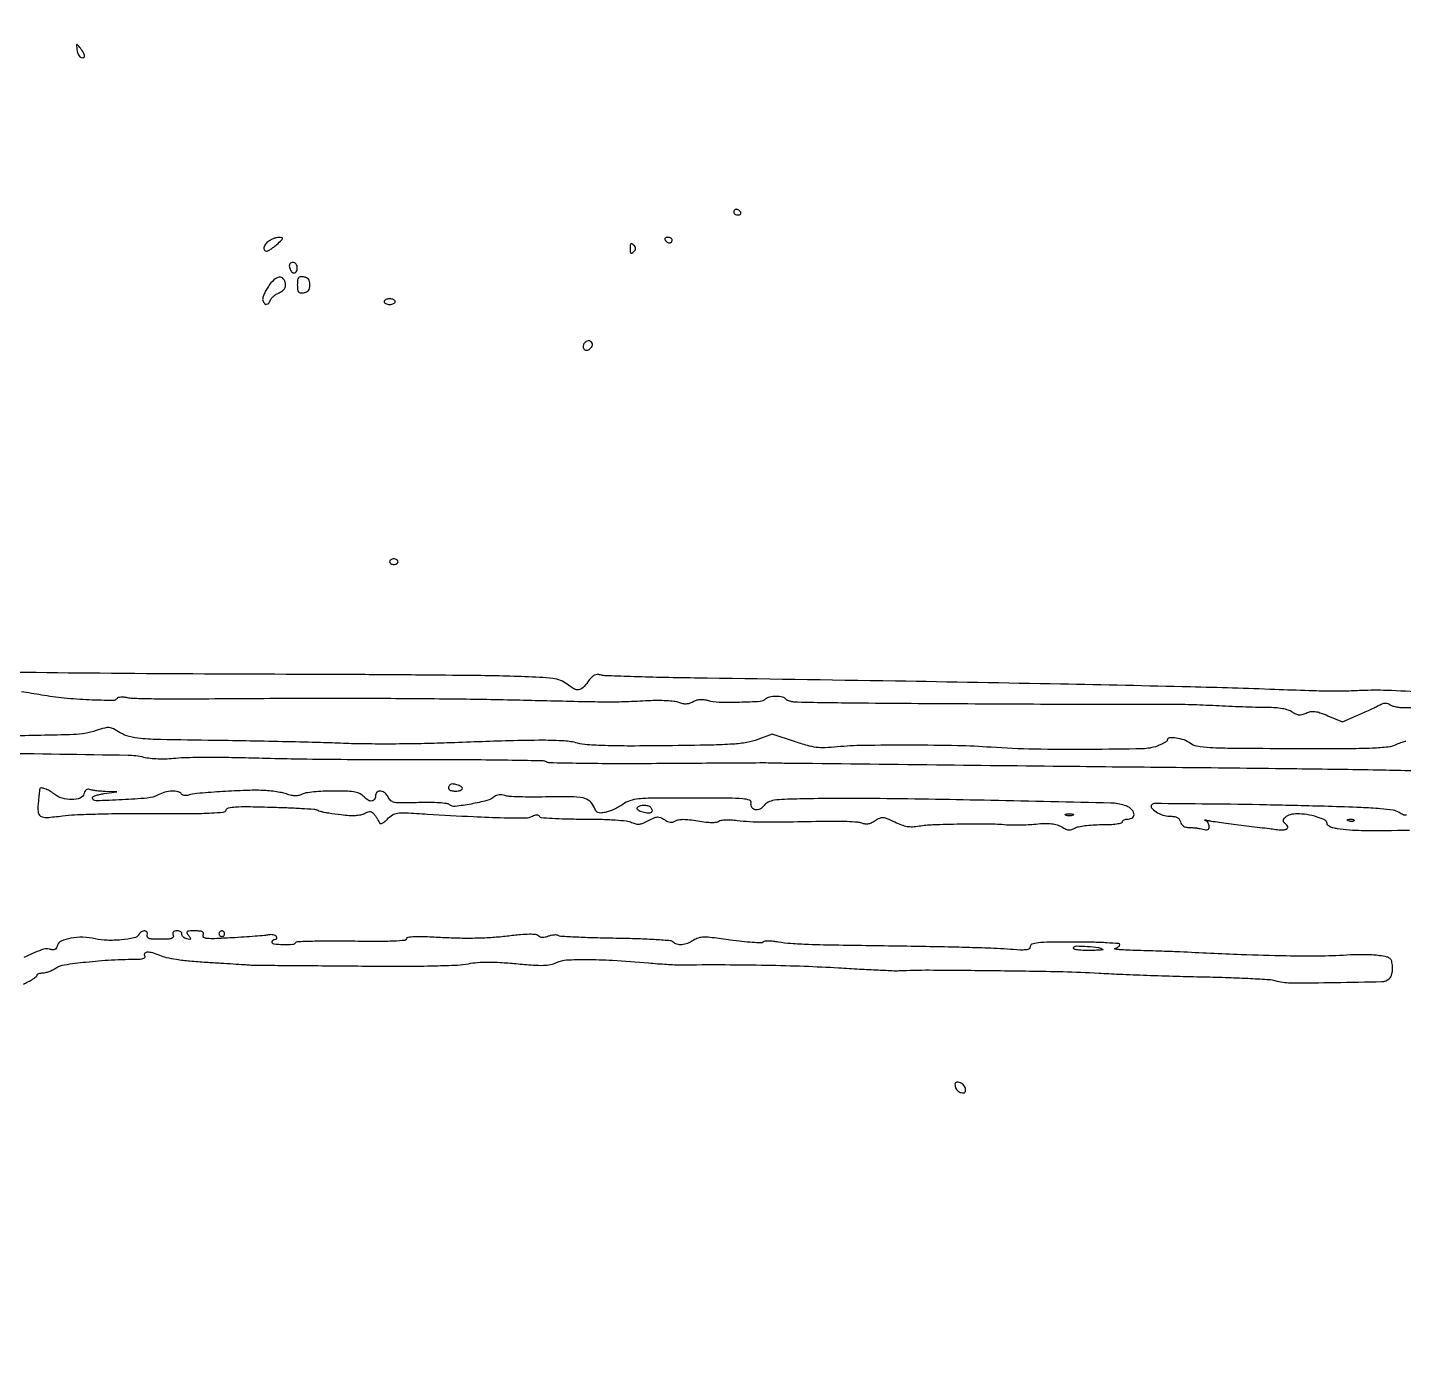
# Model space of a CAD drawing. Extents: x 0 to 5034, y 0 to 2560.
# Drawn here: x 552.5 to 1044.4, y 2088.8 to 2560 of the extents above; entities that cross this region are included whole.
import ezdxf

# ---------------------------------------------------------------- set-up
doc = ezdxf.new("R2010")
doc.units = 0

msp = doc.modelspace()

# ---------------------------------------------------------------- linework, layer by layer
for points in [[(1302.591156, 2312.41867, -0.000002), (1321.157236, 2312.214958, -0.000002), (1342.798547, 2311.977339, -0.000002), (1365, 2311.733402, -0.001584)], [(539.737047, 2300.612949, -0.000366), (588.473892, 2299.8587, -0.054239), (594.053137, 2299.16003, 0.032733), (596.373923, 2298.767602, 0.017736), (599.263786, 2298.57486, 0.016789), (602.415532, 2298.582568, 0.016893), (605.553137, 2298.801936, -0.022185), (609.618997, 2299.043004, -0.003628), (617.509359, 2299.103004, -0.003988), (626.802072, 2299.032122, -0.003507), (636.5, 2298.812737, 0.003688), (648.337319, 2298.54925, 0.001458), (664.61848, 2298.354471, 0.001443), (682.20585, 2298.246109, 0.001807), (698.520359, 2298.251627, -0.00214), (713.195366, 2298.246809, -0.003379), (725.783246, 2298.10373, -0.000862), (736.761029, 2297.885822, -0.133791), (737.939895, 2297.537147, 0.134474), (739.118911, 2297.190149, 0.000864), (750.1142, 2297.001473, 0.003389), (762.721476, 2296.892372, 0.002146), (777.419536, 2296.927888, -0.000081), (792.09006, 2297.023929, -0.00013), (804.607614, 2297.100579, -0.000021), (815.705392, 2297.165185, -0.008033), (816.5, 2297.157012, 0.003731), (822.962815, 2297.034932, 0.000026), (877.494962, 2296.414768, 0.000117), (928.775269, 2295.846291, 0.000308), (965.5, 2295.470412, -0.000573), (1006.335642, 2295.030813, -0.001537), (1035.41152, 2294.595075, -0.002115), (1057.08333, 2294.111972, -0.004768)], [(1051.922286, 2322.314574, 0.006279), (1038.411318, 2322.979444, 0.020742), (1029.5, 2322.936082, -0.006641), (1023.537528, 2322.738876, -0.007866), (1017.899512, 2322.716052, -0.005167), (1010.640734, 2322.875893, -0.001214), (998.5, 2323.298292, 0.00336), (968.242963, 2324.220987, 0.000986), (921.77305, 2325.233908, 0.000854), (862.803717, 2326.302184, 0.000476), (791, 2327.411846, -0.001852), (778.772516, 2327.634463, -0.002793), (768.120783, 2327.9274, -0.001099), (758.984246, 2328.249856, -0.064763), (757.347346, 2328.525487, 0.084449), (756.181888, 2328.675092, 0.115729), (755.166725, 2328.392756, 0.082096), (754.143591, 2327.589605, 0.026209), (752.909287, 2326.091175, -0.036222), (751.021949, 2323.891173, -0.171047), (749.547915, 2323.178191, -0.163598), (747.912914, 2323.53116, -0.032443), (745.4102, 2325.25, 0.077538), (743.139751, 2326.525672, 0.055271), (740.306616, 2327.239157, 0.023586), (735.615466, 2327.658304, 0.002711), (725.025342, 2328.045291, 0.00486), (714.702453, 2328.266066, 0.000756), (694.288694, 2328.47328, 0.000842), (670.213705, 2328.640682, 0.000733), (645, 2328.736547, -0.001586), (578.384239, 2329.103371, -0.002115), (517.891836, 2329.884241, -0.000946)], [(550.36463, 2322.616883, -0.003778), (557.5, 2321.447478, 0.018154), (565.607182, 2320.357071, 0.013499), (574.617676, 2319.721707, 0.005879), (583.165927, 2319.451118, 0.265248), (584.665464, 2320.267726, -0.19851), (585.061057, 2320.553319, -0.044027), (585.904704, 2320.676835, -0.03929), (586.976497, 2320.654151, -0.029134), (588.147008, 2320.467712, 0.045808), (590.14184, 2320.217756, 0.002931), (596.021456, 2320.05757, 0.004273), (603.041249, 2319.967497, 0.003166), (610.801808, 2319.983379, -0.001261), (645.751487, 2320.188035, -0.001722), (677.243466, 2320.184501, -0.001931), (704.994536, 2319.978607, -0.003163), (728.5, 2319.564711, 0.000433), (750.779953, 2319.050709, 0.004552), (759.898653, 2318.931277, 0.00937), (766.492322, 2319.02851, 0.005255), (774.5, 2319.381017, -0.013507), (777.768124, 2319.470879, -0.014327), (780.972559, 2319.380571, -0.014047), (783.719624, 2319.146734, -0.061578), (785.3002, 2318.766618, 0.036704), (786.754762, 2318.33946, 0.063847), (788.006304, 2318.233147, 0.06711), (789.200749, 2318.446551, 0.045176), (790.478054, 2318.988255, -0.051119), (791.680567, 2319.481497, -0.04969), (792.969683, 2319.726483, -0.048395), (794.313459, 2319.715448, -0.04376), (795.677855, 2319.449665, 0.063634), (799.723667, 2318.826791, 0.012819), (807.019497, 2318.826628, 0.007762), (814.491093, 2319.134158, 0.184227), (816.380043, 2319.980043, -0.147666), (817.795254, 2320.738878, -0.050338), (820.140254, 2320.970333, -0.049942), (822.41459, 2320.737522, -0.206725), (823.522079, 2319.964275, 0.15871), (824.001301, 2319.55864, 0.033778), (825.051899, 2319.210365, 0.032169), (826.379542, 2318.957433, 0.025789), (827.831096, 2318.852194, 0.003159), (850.665574, 2318.521268, 0.000636), (891.280167, 2318.240982, 0.000707), (932.956996, 2318.065375, 0.001833), (963, 2318.09143, -0.007979), (965.432849, 2318.063634, -0.001988), (969.409375, 2317.938895, -0.002031), (973.958594, 2317.759575, -0.00204), (978.5, 2317.543515, 0.002565), (983.173295, 2317.326101, 0.002166), (988.11946, 2317.142878, 0.002184), (992.631919, 2317.015027, 0.006089), (995.80029, 2316.977702, -0.017564), (998.692709, 2316.877214, -0.028363), (1001.135918, 2316.566331, -0.033822), (1003.119173, 2316.058034, -0.065475), (1004.591254, 2315.348251, 0.034083), (1005.991986, 2314.56124, 0.089093), (1007.101766, 2314.258821, 0.09169), (1008.228133, 2314.365627, 0.037547), (1009.675485, 2314.898003, -0.058601), (1011.256445, 2315.405227, -0.079425), (1012.752897, 2315.457436, -0.053603), (1014.59375, 2315.024964, -0.01377), (1017.451745, 2313.931596), (1022.634448, 2311.783485), (1027.567224, 2313.905119, 0.004027), (1029.666136, 2314.827984, 0.003302), (1031.894163, 2315.846846, 0.003335), (1033.929906, 2316.810655, 0.008804), (1035.370351, 2317.535939, -0.02568), (1036.823254, 2318.207046, -0.072521), (1037.907379, 2318.468419, -0.102878), (1038.789451, 2318.368098, -0.093885), (1039.591043, 2317.924441, 0.093807), (1040.363571, 2317.496715, 0.028933), (1041.654893, 2317.152171, 0.02781), (1043.174799, 2316.926677, 0.027253), (1044.720692, 2316.869161, -0.000161), (1046.522672, 2316.899766, -0.000075), (1048.858578, 2316.938337, -0.000074)], [(1045.314592, 2304.725051, 0.067335), (1043.81054, 2304.41408, 0.031108), (1041.967483, 2303.633665, -0.088164), (1038.948098, 2302.742937, -0.017642), (1033.327569, 2302.31658, -0.009526), (1023.886596, 2302.114704, -0.001376), (1004.621751, 2302.122879, -0.001099), (983.759736, 2302.235006, -0.011744), (975.288262, 2302.498215, -0.027834), (970.615303, 2303.015272, -0.125823), (968.125921, 2304.115591, 0.084372), (966.00227, 2305.270708, 0.049303), (963.17501, 2305.936569, 0.054279), (960.730906, 2305.996026, 0.389782), (960, 2305.200888, -0.240615), (959.804345, 2304.817856, -0.025001), (958.929901, 2304.249563, -0.026687), (957.752764, 2303.647248, -0.018154), (956.357111, 2303.084491, -0.081825), (951.176237, 2302.121968, -0.003272), (931.939652, 2301.855345, -0.006457), (912.40047, 2301.964744, -0.012987), (897, 2302.650292, 0.012506), (885.008763, 2303.195635, 0.004539), (867.980011, 2303.389063, 0.00409), (851.322418, 2303.290788, 0.0207), (842.045524, 2302.775631, -0.015183), (837.649747, 2302.482856, -0.040634), (834.516671, 2302.624197, -0.038063), (831.333883, 2303.277319, -0.012003), (826.695465, 2304.724812), (818.799882, 2307.398363), (813.649941, 2305.449181, -0.047453), (809.733185, 2304.377875, -0.025698), (804.769712, 2303.775512, -0.012623), (796.91898, 2303.428761, -0.001895), (781.149065, 2303.190543, -0.002622), (768.067977, 2303.111153, -0.007604), (759.019726, 2303.241317, -0.009589), (752.642534, 2303.552583, -0.049054), (749.149065, 2304.137803, 0.051201), (744.352423, 2304.920217, 0.014563), (736.794163, 2305.148963, 0.008223), (724.775352, 2304.964888, 0.001495), (702.5, 2304.190541, -0.004942), (693.291178, 2303.933972, -0.003518), (682.96875, 2303.821092, -0.003551), (673.118231, 2303.85263, -0.007553), (665.5, 2304.046239, 0.00331), (657.333835, 2304.323119, 0.001106), (645.3875, 2304.622555, 0.001101), (632.158963, 2304.895709, 0.001256), (619.5, 2305.097405, -0.001178), (600.078569, 2305.403791, -0.015818), (592.966662, 2305.757991, -0.045467), (588.917694, 2306.462482, -0.073405), (585.714507, 2307.853495, 0.01936), (583.278843, 2309.240048, 0.097922), (581.78478, 2309.675473, 0.087541), (580.160177, 2309.534959, 0.013801), (577.073941, 2308.618977, -0.071659), (568.959327, 2307.20062, -0.004983), (545.726858, 2306.735821, -0.006176)], [(1045.473039, 2278.32721, -0.111124), (1044.327735, 2278.54311, -0.04084), (1042.866458, 2279.321217, 0.105128), (1040.731565, 2280.12832, 0.016518), (1036.243321, 2280.664615, 0.011586), (1029.271007, 2281.102501, 0.00267), (1017.5, 2281.50535, 0.002172), (995.52707, 2282.044356, 0.002617), (974.875394, 2282.353047, 0.000328), (955.455698, 2282.528902, 0.201096), (954.451018, 2282.117685, 0.384329), (954.394508, 2281.022421, 0.07751), (955.973918, 2279.598171, 0.06004), (958.389394, 2278.404009, 0.085005), (960.748607, 2278, -0.029315), (962.446367, 2277.900375, -0.087796), (963.555379, 2277.566569, -0.122854), (964.268022, 2276.951553, -0.089875), (964.710251, 2276, 0.08394), (965.10772, 2275.117704, 0.103411), (965.751868, 2274.48813, 0.090349), (966.667316, 2274.114335, 0.050609), (967.866631, 2273.986345, -0.018248), (969.038698, 2273.937469, -0.01186), (970.387385, 2273.799577, -0.01193), (971.699083, 2273.602051, -0.022132), (972.75, 2273.369714, 0.035794), (973.806435, 2273.166234, 0.128397), (974.481457, 2273.25907, 0.195516), (974.863012, 2273.635194, 0.101952), (975, 2274.300035, 0.073643), (974.90684, 2274.929112, 0.060404), (974.632812, 2275.55157, 0.062005), (974.228071, 2276.073916, 0.089534), (973.75, 2276.407436, -0.04516), (973.433884, 2276.58877, -0.678866), (973.454687, 2276.676407, -0.083762), (973.781482, 2276.669148, -0.009732), (974.5, 2276.516897, 0.019626), (975.743952, 2276.278918, 0.002269), (978.55625, 2275.867562, 0.002728), (981.907397, 2275.411547, 0.002224), (985.5, 2274.958869, -0.000447), (989.257403, 2274.498981, -0.000416), (993.104688, 2274.021344, -0.000415), (996.523729, 2273.591102, -0.001412), (998.75, 2273.302689, 0.036044), (1001.352576, 2273.147392, 0.149958), (1002.83255, 2273.62172, 0.400012), (1003.008081, 2274.479217, 0.115028), (1001.951442, 2275.530011, -0.309648), (1001.508452, 2276.530972, -0.182539), (1002.215098, 2277.696535, -0.09428), (1004.090123, 2278.664777, -0.072741), (1006.372445, 2278.994423, -0.040328), (1009.926156, 2278.700947, -0.037815), (1013.466467, 2277.839818, -0.036367), (1016.285929, 2276.691074, -0.285173), (1017, 2275.540894, 0.207328), (1017.255652, 2274.950857, 0.070128), (1018.038226, 2274.40035, 0.052062), (1019.232177, 2273.938654, 0.029578), (1020.75, 2273.621774, 0.034996), (1029.459218, 2272.952342, 0.005568), (1046.58095, 2273.027442, 0.004965)], [(551.070224, 2217.920404, -0.025476), (552.616492, 2218.756942, 0.018318), (553.912579, 2219.43434, 0.026071), (555.006094, 2220.135808, 0.024425), (555.816156, 2220.77934, 0.215921), (556, 2221.185212, -0.226339), (556.148865, 2221.497219, -0.075049), (556.597835, 2221.760656, -0.057117), (557.255827, 2221.940424, -0.038166), (558.035183, 2222, 0.062691), (559.003238, 2222.121855, 0.026438), (560.256483, 2222.514062, 0.025651), (561.567988, 2223.080116, 0.030422), (562.739137, 2223.75, -0.108007), (565.730983, 2224.89399, -0.010733), (573.391823, 2225.884412, -0.013353), (582.547968, 2226.622151, -0.011071), (592.322236, 2226.93066, 0.032539), (593.363805, 2227.008365, 0.068481), (594.142554, 2227.229155, 0.130949), (594.540799, 2227.546899, 0.306741), (594.555924, 2227.909513, -0.253049), (594.497931, 2228.910297, -0.268794), (595.299931, 2229.468222, -0.092804), (597.196341, 2229.27327, -0.034955), (599.705982, 2228.336074, 0.051882), (602.135503, 2227.521209, 0.017949), (605.777565, 2226.843234, 0.014649), (610.513303, 2226.277709, 0.00743), (616.5, 2225.829679, -0.000521), (621.589447, 2225.519442, -0.000736), (626.121875, 2225.23172, -0.000419), (629.948278, 2224.979941, -0.010435), (631, 2224.887772, 0.019129), (631.923503, 2224.822993, 0.002291), (633.96875, 2224.767357, 0.002727), (636.401296, 2224.725613, 0.002238), (639, 2224.70683, -0.001125), (643.037544, 2224.686637, -0.000125), (652.25625, 2224.61748, -0.000152), (663.228216, 2224.529088, -0.000123), (675, 2224.427767, 0.00291), (687.731093, 2224.389141, 0.005249), (698.162288, 2224.52772, 0.005122), (706.272643, 2224.803798, 0.036859), (710.156481, 2225.264053, -0.027839), (713.420594, 2225.710649, -0.019587), (717.124365, 2225.863124, -0.01584), (721.572251, 2225.730979, -0.008034), (727.156481, 2225.297637, 0.005477), (733.363469, 2224.784022, 0.024937), (736.986321, 2224.705241, 0.042834), (739.515528, 2224.994153, 0.058097), (741.699178, 2225.706702, -0.092852), (745.269016, 2226.604205, -0.016516), (752.183137, 2226.798583, -0.014117), (761.678816, 2226.483636, -0.005838), (774.5, 2225.545208, 0.003122), (777.782813, 2225.28699, 0.003231), (781.03125, 2225.072965, 0.003117), (783.846144, 2224.923369, 0.013896), (785.5, 2224.891826, -0.002954), (801.908542, 2224.937969, -0.003992), (816.743692, 2224.773587, -0.0044), (830.216456, 2224.398066, -0.005788), (842.5, 2223.805014, 0.001326), (849.960367, 2223.378066, 0.001836), (856.653125, 2223.037505, 0.001139), (862.285242, 2222.784514, 0.022952), (864, 2222.790147, -0.013653), (874.924172, 2223.029166, -0.001671), (898.843346, 2222.819357, -0.001867), (922.711584, 2222.441068, -0.010417), (935.5, 2221.923954, 0.004448), (942.820746, 2221.54035, 0.001854), (952.703125, 2221.147337, 0.001834), (963.287545, 2220.804578, 0.002374), (973, 2220.571861, -0.003326), (981.837376, 2220.343282, -0.004582), (989.771875, 2220.012428, -0.002957), (996.423382, 2219.634544, -0.054587), (998.5, 2219.274381, 0.069231), (1004.083825, 2218.472954, 0.004807), (1020.004027, 2218.557362, 0.002535), (1036.714308, 2218.891359, 0.168485), (1039.360088, 2219.883883, 0.107909), (1039.89224, 2220.565204, 0.047899), (1040.28789, 2221.641158, 0.043484), (1040.508901, 2222.930721, 0.040167), (1040.512304, 2224.27436, 0.0381), (1040.220717, 2226.153767, 0.162675), (1039.632902, 2227.106929, 0.120996), (1038.485005, 2227.668298, 0.017156), (1035.880488, 2228.141469, 0.020737), (1033.777849, 2228.360799, 0.00952), (1031.024268, 2228.480457, 0.00941), (1028.117487, 2228.496645, 0.012843), (1025.5, 2228.394684, -0.013137), (1015.109878, 2227.996067, -0.00747), (1002.531175, 2228.032117, -0.005593), (986.38443, 2228.500378, -0.002298), (964.5, 2229.480924, 0.00307), (961.912966, 2229.592839, 0.000959), (958.03125, 2229.729439, 0.000958), (953.695255, 2229.865388, 0.001058), (949.5, 2229.979994, -0.004688), (945.778479, 2230.108706, -0.010455), (942.951563, 2230.292314, -0.017056), (941.259827, 2230.496092, -0.813633), (941.25, 2230.689326, 0.046657), (941.919531, 2230.932857, 0.05682), (942.485937, 2231.284521, 0.067019), (942.872626, 2231.68505, 0.159836), (943, 2232.073324, 0.393076), (942.639964, 2232.460537, 0.003713), (938.433496, 2232.735521, 0.009384), (933.309432, 2232.935899, 0.00508), (927, 2233, 0.002687), (917.930835, 2232.951265, 0.021865), (913.787834, 2232.725373, 0.052302), (911.627604, 2232.281394, 0.326841), (911, 2231.423853, -0.243108), (910.595584, 2230.64125, -0.126433), (909.541857, 2230.238188, -0.04226), (907.38768, 2230.174968, -0.005367), (902.75, 2230.480861, 0.010056), (898.023679, 2230.748108, 0.001846), (889.285937, 2231.03376, 0.001983), (879.059108, 2231.289697, 0.001803), (868.5, 2231.473957, -0.000419), (842.554279, 2231.854868, -0.004198), (831.717017, 2232.114067, -0.010049), (825.42961, 2232.44387, -0.027245), (821.002593, 2233.00906, 0.020165), (819.207156, 2233.264155, 0.025456), (817.531788, 2233.347843, 0.024989), (816.157572, 2233.277753, 0.148818), (815.502593, 2233.003612, -0.182503), (814.706961, 2232.730351, -0.00753), (811.641596, 2232.869197, -0.012239), (807.952113, 2233.182822, -0.008294), (803.766668, 2233.712428, 0.004273), (797.347808, 2234.577141, 0.032989), (794.323315, 2234.757033, 0.071092), (792.349413, 2234.461754, 0.072528), (790.551852, 2233.625931, -0.050246), (788.466239, 2232.541116, -0.074102), (786.460683, 2232.0688, -0.090351), (784.714461, 2232.238464, -0.127771), (783.373791, 2233.026209, 0.178154), (782.402974, 2233.474727, 0.004063), (777.241272, 2233.847291, 0.008064), (770.839326, 2234.153544, 0.004252), (762.882937, 2234.337933, -0.003256), (755.341652, 2234.497671, -0.004979), (748.805495, 2234.74386, -0.001898), (743.206544, 2235.031909, -0.125243), (742.293062, 2235.318878, 0.114743), (741.690752, 2235.521883, 0.040807), (740.776642, 2235.535625, 0.037892), (739.734124, 2235.386281, 0.036338), (738.71089, 2235.08018, -0.036225), (737.568665, 2234.738203, -0.065465), (736.59758, 2234.652781, -0.082248), (735.798382, 2234.820727, -0.103907), (735.167343, 2235.232657, 0.173941), (734.185308, 2235.696136, 0.027183), (732.009639, 2235.787949, 0.020659), (728.79457, 2235.615808, 0.006452), (723.992267, 2235.096558, -0.01391), (718.833737, 2234.61651, -0.010617), (713.168602, 2234.36856, -0.010065), (707.156621, 2234.354273, -0.009139), (700.951898, 2234.577926, 0.004522), (694.796044, 2234.85675, 0.017296), (690.957054, 2234.863008, 0.019832), (688.474988, 2234.682448, 0.381698), (688, 2234.150895, -0.391378), (687.48065, 2233.589037, -0.008747), (683.485254, 2233.344627, -0.011366), (677.658666, 2233.222998, -0.003075), (668.427398, 2233.296932, 0.003796), (660.889005, 2233.346442, 0.006098), (654.461364, 2233.261471, 0.001728), (648.911021, 2233.101181, 0.251323), (648.368381, 2232.787036, -0.241184), (647.223065, 2232.094424, -0.024007), (643.916306, 2232.019808, -0.022941), (640.665039, 2232.252073, -0.380291), (640, 2233, -0.105053), (640.081062, 2233.381556, -0.099167), (640.311086, 2233.70625, -0.09642), (640.654762, 2233.923877, -0.093332), (641.059017, 2234, 0.109517), (641.41372, 2234.078635, 0.182585), (641.624734, 2234.294828, 0.160759), (641.655172, 2234.620149, 0.082203), (641.497732, 2235.00367, 0.145351), (641.102195, 2235.356605, 0.060685), (640.416708, 2235.582733, 0.053012), (639.571974, 2235.660235, 0.046219), (638.688715, 2235.565537, -0.027161), (637.29801, 2235.362643, -0.002716), (633.949247, 2235.076874, -0.003408), (629.951309, 2234.784985, -0.002703), (625.627871, 2234.522411, -0.003494), (619.391366, 2234.221171, -0.03308), (616.718391, 2234.287629, -0.128191), (615.584275, 2234.69646, -0.347064), (615.346486, 2235.460545, 0.130725), (615.425807, 2236.20301, 0.240265), (615.078715, 2236.683953, 0.101744), (614.16664, 2236.937635, 0.017124), (612.34617, 2237, 0.009385), (610.247338, 2236.960602, 0.147308), (609.576758, 2236.730874, 0.381441), (609.47758, 2236.286152, 0.045866), (610.095723, 2235.384661, -0.012454), (610.834499, 2234.447969, -0.289719), (610.860069, 2234.124626, -0.320788), (610.583907, 2233.986119, -0.014147), (609.468168, 2234.194051, -0.058473), (608.734018, 2234.444984, -0.077252), (608.151587, 2234.843758, -0.095635), (607.805707, 2235.322607, -0.161848), (607.75, 2235.80939, 0.172347), (607.688774, 2236.262296, 0.12292), (607.348282, 2236.650258, 0.092036), (606.766037, 2236.911883, 0.059758), (606.031385, 2237, 0.051069), (605.183769, 2236.9132, 0.155809), (604.68592, 2236.632608, 0.195231), (604.507681, 2236.163102, 0.086117), (604.638374, 2235.5, -0.201965), (604.614933, 2234.771408, -0.209824), (604.077973, 2234.294323, -0.068152), (602.741092, 2234.055633, -0.010147), (600, 2234, -0.010147), (597.258908, 2234.055633, -0.068152), (595.922027, 2234.294323, -0.209824), (595.385067, 2234.771408, -0.201965), (595.361626, 2235.5, 0.218156), (595.298638, 2236.495745, 0.264351), (594.517971, 2236.986451, 0.154618), (593.278217, 2236.653301, 0.118372), (592.29969, 2235.635689, -0.214885), (590.654071, 2234.467583, -0.025094), (586.081362, 2233.805541, -0.030257), (581.014699, 2233.637722, -0.048445), (576.723654, 2234.173426, 0.048951), (572.37746, 2234.71156, 0.050056), (568.0429, 2234.387333, 0.055901), (564.607904, 2233.375837, 0.233342), (563.235604, 2231.792948, -0.067326), (562.86503, 2230.892009, -0.152646), (562.328235, 2230.39874, -0.129587), (561.5413, 2230.253529, -0.042686), (560.370198, 2230.443222, 0.15756), (557.572876, 2230.256516, 0.01518), (551.241814, 2227.508192, 0.011997)]]:
    msp.add_lwpolyline(points, format="xyb")
for points in [[(570.220602, 2552.078328, 0.045342), (570.420054, 2551.121399, 0.049756), (570.785114, 2550.247097, 0.055811), (571.250538, 2549.576152, 0.13447), (571.75, 2549.244995, 0.17255), (572.600222, 2549.265057, 0.33405), (572.942654, 2549.810421, 0.114785), (572.567907, 2550.969595, 0.031525), (571.470602, 2552.55887, 0.004836), (570.444817, 2553.835217, 0.323405), (570.18874, 2553.902944, 0.336525), (570.051938, 2553.682072, 0.005041)], [(805, 2494, 0.153634), (805.120018, 2493.618621, 0.097988), (805.457961, 2493.29375, 0.080552), (805.962904, 2493.074545, 0.062283), (806.559017, 2493, 0.066118), (807.110654, 2493.073267, 0.138808), (807.478525, 2493.29375, 0.191142), (807.607943, 2493.620352, 0.139169), (807.5, 2494, 0.06081), (807.193797, 2494.382515, 0.051032), (806.7871, 2494.70625, 0.053229), (806.346558, 2494.926698, 0.089642), (805.940983, 2495, 0.105429), (805.581949, 2494.923444, 0.099231), (805.276414, 2494.70625, 0.096318), (805.071618, 2494.381732, 0.092995)], [(638.75, 2483.607954, 0.067482), (637.628629, 2482.489571, 0.108485), (637.060924, 2481.270583, 0.203009), (637.222014, 2480.389582, 0.252513), (637.944236, 2480, 0.128393), (638.468035, 2480.136759, 0.017844), (639.435296, 2480.725092, 0.019458), (640.550766, 2481.523219, 0.015389), (641.694236, 2482.468399, 0.006696), (643.334154, 2483.950557, 0.127419), (643.703143, 2484.527472, 0.455185), (643.512477, 2484.846443, 0.044483), (642.5, 2484.936595, 0.053596), (641.60695, 2484.8405, 0.031566), (640.573437, 2484.546224, 0.031276), (639.566199, 2484.11676, 0.045966)], [(780.5, 2484, 0.06081), (780.806203, 2483.617485, 0.051032), (781.2129, 2483.29375, 0.053229), (781.653442, 2483.073302, 0.089642), (782.059017, 2483, 0.105429), (782.418051, 2483.076556, 0.099231), (782.723586, 2483.29375, 0.096318), (782.928382, 2483.618268, 0.092995), (783, 2484, 0.153634), (782.879982, 2484.381379, 0.097988), (782.542039, 2484.70625, 0.080552), (782.037096, 2484.925455, 0.062283), (781.440983, 2485, 0.066118), (780.889346, 2484.926733, 0.138808), (780.521475, 2484.70625, 0.191142), (780.392057, 2484.379648, 0.139169)], [(768, 2481, 0.018208), (768.04368, 2479.800928, 0.180052), (768.25, 2479.35, 0.354955), (768.601187, 2479.313616, 0.051663), (769.2, 2479.8, 0.049631), (769.734592, 2480.452741, 0.147822), (769.9, 2481, 0.147822), (769.734592, 2481.547259, 0.049631), (769.2, 2482.2, 0.051663), (768.601187, 2482.686384, 0.354955), (768.25, 2482.65, 0.180052), (768.04368, 2482.199072, 0.018208)], [(646.176676, 2474.332866, 0.100818), (646.769787, 2472.900237, 0.210781), (647.770795, 2472.270086, 0.297834), (648.642779, 2472.672718, 0.14074), (649, 2473.916667, 0.066422), (648.888599, 2474.751548, 0.09567), (648.561201, 2475.41896, 0.111791), (648.054646, 2475.84677, 0.12024), (647.426676, 2476, 0.099154), (646.820192, 2475.878535, 0.133817), (646.380696, 2475.53647, 0.126354), (646.159635, 2475.00171, 0.083236)], [(638.652926, 2467.439862, 0.025253), (637.73516, 2465.930622, 0.03118), (637.043729, 2464.436885, 0.032506), (636.635967, 2463.147039, 0.153082), (636.683976, 2462.381162, 0.084523), (637.27964, 2461.376205, 0.232724), (638.014742, 2461.05689, 0.217189), (638.756323, 2461.438502, 0.075493), (639.364946, 2462.508652, -0.08978), (639.766382, 2463.170091, -0.035379), (640.529879, 2463.918624, -0.033593), (641.490055, 2464.62996, -0.035746), (642.517718, 2465.190027, 0.046168), (643.647829, 2465.836781, 0.086371), (644.391405, 2466.578849, 0.102219), (644.764284, 2467.435909, 0.087561), (644.795783, 2468.421159, 0.141778), (643.994151, 2470.195241, 0.26151), (642.552526, 2470.726637, 0.15132), (640.644818, 2469.78439, 0.053757)], [(649, 2468, 0.023243), (649.079762, 2466.285102, 0.146169), (649.403742, 2465.481522, 0.208537), (650.048782, 2465.140695, 0.054051), (651.25, 2465.180449, 0.063957), (652.303999, 2465.470812, 0.125837), (652.993045, 2465.991284, 0.11739), (653.376554, 2466.806311, 0.05157), (653.5, 2468, 0.05157), (653.376554, 2469.193689, 0.11739), (652.993045, 2470.008716, 0.125837), (652.303999, 2470.529188, 0.063957), (651.25, 2470.819551, 0.054051), (650.048782, 2470.859305, 0.208537), (649.403742, 2470.518478, 0.146169), (649.079762, 2469.714898, 0.023243)], [(680, 2462, 0.191087), (680.151477, 2461.618118, 0.088204), (680.5875, 2461.29375, 0.068025), (681.234582, 2461.073693, 0.048028), (682, 2461, 0.048028), (682.765418, 2461.073693, 0.068025), (683.4125, 2461.29375, 0.088204), (683.848523, 2461.618118, 0.191087), (684, 2462, 0.191087), (683.848523, 2462.381882, 0.088204), (683.4125, 2462.70625, 0.068025), (682.765418, 2462.926307, 0.048028), (682, 2463, 0.048028), (681.234582, 2462.926307, 0.068025), (680.5875, 2462.70625, 0.088204), (680.151477, 2462.381882, 0.191087)], [(751.5, 2447, 0.13346), (751.154279, 2445.833908, 0.214143), (751.550663, 2444.893865, 0.223986), (752.496301, 2444.591846, 0.14122), (753.578017, 2445.064749, 0.054071), (754.072804, 2445.574976, 0.06707), (754.405763, 2446.145782, 0.080573), (754.534458, 2446.687312, 0.157815), (754.429973, 2447.113307, 0.117694), (753.787389, 2447.752703, 0.147878), (752.978383, 2447.963569, 0.141453), (752.161057, 2447.692994, 0.104499)], [(682, 2369, 0.148195), (682.115568, 2368.618646, 0.098894), (682.440625, 2368.29375, 0.082425), (682.926543, 2368.074694, 0.064853), (683.5, 2368, 0.064853), (684.073457, 2368.074694, 0.082425), (684.559375, 2368.29375, 0.098894), (684.884432, 2368.618646, 0.148195), (685, 2369, 0.148195), (684.884432, 2369.381354, 0.098894), (684.559375, 2369.70625, 0.082425), (684.073457, 2369.925306, 0.064853), (683.5, 2370, 0.064853), (682.926543, 2369.925306, 0.082425), (682.440625, 2369.70625, 0.098894), (682.115568, 2369.381354, 0.148195)], [(556.922985, 2287.75, 0.04479), (556.882339, 2287.558658, 0.000642), (556.744192, 2286.398438, 0.001771), (556.590351, 2285.051054, 0.001166), (556.422477, 2283.5, 0.037762), (556.308, 2279.684278, 0.246779), (557.244879, 2278.083024, 0.159663), (559.417222, 2277.549414, 0.014629), (565.019072, 2278.140002, -0.023008), (569.376647, 2278.525718, -0.0039), (577.721926, 2278.813563, -0.004253), (587.539129, 2278.991988, -0.003774), (597.757699, 2279.013645, 0.001891), (611.347255, 2278.991285, 0.011752), (618.314767, 2279.169963, 0.014866), (622.545057, 2279.504305, 0.281012), (623.554857, 2280.28236, -0.258202), (624.422124, 2281.0114, -0.032724), (626.934495, 2281.335341, -0.01921), (631.210483, 2281.439663, -0.00333), (639.297158, 2281.272388, -0.003368), (645.230928, 2281.070096, -0.004861), (650.47479, 2280.804862, -0.002618), (654.899073, 2280.514675, -0.076431), (656, 2280.26467, 0.014143), (657.485232, 2279.726589, 0.032379), (658.636989, 2279.426897, 0.014993), (660.239158, 2279.168601, 0.001103), (664.653258, 2278.602053, 0.014651), (667.56953, 2278.320799, 0.0297), (669.873896, 2278.303601, 0.038112), (671.688886, 2278.537393, 0.071899), (673.074093, 2279.039653, -0.031524), (674.336133, 2279.615963, -0.130719), (675.161966, 2279.703313, -0.150746), (675.855747, 2279.364901, -0.046624), (676.634772, 2278.484802, -0.012261), (677.161238, 2277.72647, -0.010778), (677.673804, 2276.910323, -0.010894), (678.1044, 2276.153777, -0.031744), (678.356059, 2275.60819, 0.314773), (678.712922, 2275.368125, 0.109954), (679.347554, 2275.521254, 0.059871), (680.211963, 2276.08191, 0.026863), (681.205411, 2277.004996, -0.062926), (683.015935, 2278.459321, -0.107393), (684.838699, 2279.098105, -0.042766), (687.742466, 2279.207422, -0.003275), (695.563288, 2278.781548, 0.002444), (711.923013, 2277.863417, 0.007717), (722.896991, 2277.471016, 0.006656), (730.662459, 2277.416676, 0.121869), (733.038065, 2278.020372, -0.039017), (733.87977, 2278.389613, -0.085857), (734.570681, 2278.504029, -0.1207), (735.107723, 2278.368376, -0.13317), (735.498329, 2278.002704, 0.236638), (736.196252, 2277.572404, 0.005806), (740.064643, 2277.277233, 0.010645), (744.925173, 2277.066857, 0.005492), (751.011964, 2277, -0.005878), (757.468772, 2276.924097, -0.011106), (762.670186, 2276.686123, -0.011163), (766.653185, 2276.325657, -0.0789), (768.520228, 2275.80883, 0.044325), (770.02833, 2275.277167, 0.089268), (771.281955, 2275.186401, 0.073992), (772.636896, 2275.537431, 0.0232), (774.531713, 2276.447145, -0.017712), (776.546284, 2277.441698, -0.091452), (777.748521, 2277.736877, -0.119879), (778.815434, 2277.542452, -0.040303), (780.214431, 2276.7792, 0.035965), (781.389765, 2276.124695, 0.081828), (782.365456, 2275.851607, 0.098232), (783.261541, 2275.929058, 0.070303), (784.18154, 2276.342586, -0.100733), (785.30832, 2276.769301, -0.040681), (786.954952, 2276.901161, -0.029593), (789.18078, 2276.766162, -0.012083), (792.18154, 2276.331318, 0.012655), (794.979397, 2275.929146, 0.025947), (797.189293, 2275.784027, 0.031202), (798.838598, 2275.864397, 0.14083), (799.721103, 2276.228079, -0.131665), (800.518084, 2276.573421, -0.024951), (802.108373, 2276.728447, -0.02455), (804.070103, 2276.724907, -0.018433), (806.221103, 2276.535658, 0.016829), (810.72074, 2276.125228, 0.011884), (815.794717, 2275.954984, 0.006813), (823.087185, 2275.983086, 0.001387), (836, 2276.244649, -0.007075), (840.948541, 2276.288586, -0.009218), (845.477029, 2276.181214, -0.007207), (849.245563, 2275.967858, -0.079936), (850.709036, 2275.624422, 0.061393), (851.882331, 2275.302983, 0.077303), (853.007301, 2275.313705, 0.068018), (854.183101, 2275.67698, 0.036155), (855.5171, 2276.419247, -0.035973), (857.18351, 2277.347268, -0.12598), (858.382123, 2277.572283, -0.085334), (859.789647, 2277.234803, -0.011315), (862.585381, 2275.958668, 0.023235), (865.014792, 2274.918969, 0.048287), (867.003989, 2274.386782, 0.051968), (868.962508, 2274.267019, 0.031363), (871.277317, 2274.512082, -0.033333), (876.165119, 2275.010099, -0.004942), (886.079906, 2275.258156, -0.005718), (896.095184, 2275.295145, -0.020365), (902.5, 2274.984482, 0.020091), (904.483294, 2274.887194, 0.007784), (907.234375, 2274.905706, 0.007691), (910.21829, 2275.018186, 0.009436), (913, 2275.218625, -0.013594), (916.346336, 2275.4318, -0.037084), (918.715423, 2275.34244, -0.05056), (920.578409, 2274.939766, -0.054728), (922.270522, 2274.17751, 0.026452), (923.788917, 2273.387589, 0.085573), (924.884616, 2273.100702, 0.106567), (925.874917, 2273.227134, 0.054787), (927.006953, 2273.77227, -0.090397), (928.223253, 2274.255177, -0.017212), (930.58268, 2274.643738, -0.017647), (933.433788, 2274.911117, -0.014555), (936.486431, 2275, 0.011495), (939.469944, 2275.068602, 0.021587), (941.871608, 2275.283273, 0.018465), (943.666916, 2275.590049, 0.355039), (944, 2276, -0.191087), (944.151477, 2276.381882, -0.088204), (944.5875, 2276.70625, -0.068025), (945.234582, 2276.926307, -0.048028), (946, 2277, 0.180898), (947.629806, 2277.609607, 0.283533), (948.061842, 2278.99457, 0.162949), (946.957204, 2280.705732, 0.090976), (944.75, 2281.891682, 0.072329), (939.865899, 2282.715947, 0.000489), (896.970587, 2283.651403, 0.002109), (857.312358, 2284.310111, 0.007578), (832, 2284.240108, 0.003032), (823.166072, 2284.028183, 0.029534), (819.443139, 2283.695593, 0.076945), (817.34317, 2283.041997, 0.117609), (815.877959, 2281.834017, -0.112639), (814.360867, 2280.558062, -0.167971), (812.660097, 2280.314729, -0.219806), (811.479384, 2281.163832, -0.172021), (811.20309, 2282.736616, 0.369175), (810.601919, 2283.73839, 0.060076), (808.199012, 2284.232948, 0.019165), (803.153226, 2284.458396, 0.001582), (790, 2284.5, 0.001822), (776.382226, 2284.450381, 0.021005), (771.041827, 2284.18693, 0.056056), (767.907853, 2283.540898, 0.076223), (765.334158, 2282.241832, -0.027462), (763.898287, 2281.332222, -0.019478), (762.198528, 2280.467049, -0.019736), (760.505551, 2279.766386, -0.038904), (759.105323, 2279.371065, -0.029879), (757.403326, 2279.135283, -0.131591), (756.415982, 2279.318789, -0.149359), (755.721123, 2279.955766, -0.042271), (755.078449, 2281.293664, 0.133381), (753.562455, 2283.37938, 0.11884), (751.133452, 2284.524433, 0.049994), (746.797038, 2284.977227, 0.006846), (737.688831, 2284.89018, -0.006289), (732.853073, 2284.83858, -0.008076), (728.405435, 2284.918914, -0.006411), (724.695321, 2285.093546, -0.066867), (723.202012, 2285.385997, 0.049842), (722.163816, 2285.626158, 0.057587), (721.148887, 2285.639027, 0.062865), (720.238416, 2285.42783, 0.08501), (719.507837, 2285.006504, -0.109898), (716.792412, 2283.614132, -0.019146), (711.133955, 2282.368968, -0.015152), (705.373878, 2281.51012, -0.205428), (703.379781, 2282.099773, 0.142392), (702.377292, 2282.535297, 0.014437), (699.765277, 2282.792328, 0.015901), (696.39082, 2282.918649, 0.00899), (692.297873, 2282.868049, -0.004283), (686.201828, 2282.735277, -0.047322), (683.772211, 2282.933393, -0.131099), (682.441623, 2283.554364, -0.114027), (681.512872, 2284.785336, 0.116018), (680.420023, 2286.222024, 0.130663), (678.846065, 2286.943193, 0.200325), (677.55984, 2286.647957, 0.242003), (677, 2285.559017, -0.123408), (676.643458, 2284.13645, -0.233975), (675.704673, 2283.466289, -0.174155), (674.351902, 2283.718839, -0.072968), (672.884455, 2284.893648, 0.080344), (671.442651, 2286.013628, 0.077833), (669.705695, 2286.637315, 0.040461), (667.026765, 2286.929126, 0.006906), (661.895303, 2287, 0.011291), (658.286812, 2286.918504, 0.01367), (654.90955, 2286.673225, 0.012301), (652.098836, 2286.321648, 0.085799), (650.789929, 2285.887573, -0.061435), (649.607497, 2285.430744, -0.064986), (648.372111, 2285.286572, -0.052397), (646.932241, 2285.457724, -0.023935), (645.105671, 2285.964956, 0.030966), (643.337282, 2286.429369, 0.013509), (640.943541, 2286.835077, 0.013309), (638.369776, 2287.130442, 0.017299), (636, 2287.256274, 0.014701), (629.642207, 2287.186675, 0.006503), (621.255286, 2286.738785, 0.004298), (613.093038, 2286.125852, 0.056004), (610.11332, 2285.535966, -0.054788), (609.321644, 2285.377245, -0.062715), (608.550727, 2285.405682, -0.072483), (607.915371, 2285.607, -0.142365), (607.52514, 2285.959323, 0.2045), (606.377361, 2286.768009, 0.062872), (604.220759, 2286.951255, 0.055003), (601.653782, 2286.561436, 0.053056), (599.20034, 2285.619376, -0.095293), (595.35244, 2284.501986, -0.011217), (586.412252, 2283.87361, -0.005944), (577.057759, 2283.538095, -0.345612), (575.770008, 2284.5, -0.338069), (575.943693, 2284.924594, -0.042253), (576.90119, 2285.382443, -0.03592), (578.294274, 2285.797807, -0.021366), (580, 2286.099806), (584.5, 2286.699613), (580.331787, 2286.849806, -0.010858), (578.629637, 2286.948185, -0.011421), (576.961942, 2287.119369, -0.011123), (575.532395, 2287.331591, -0.049236), (574.713209, 2287.556558, 0.117447), (574.073867, 2287.641824, 0.137128), (573.50531, 2287.418816, 0.109721), (573.045767, 2286.879691, 0.057948), (572.725041, 2286.056558, -0.241303), (571.343963, 2284.511233, -0.090909), (568.409139, 2283.957171, -0.076097), (564.928077, 2284.471278, -0.091573), (562, 2286, 0.036581), (560.389504, 2287.079883, 0.046435), (558.758813, 2287.817395, 0.05806), (557.455304, 2288.103343, 0.357093)], [(703.557905, 2289.224571, 0.117391), (703.029084, 2288.365299, 0.264866), (703.175749, 2287.641282, 0.164158), (704.018068, 2287.150381, 0.050608), (705.5, 2287, 0.033571), (706.457607, 2287.064369, 0.0514), (707.265625, 2287.25949, 0.066691), (707.822468, 2287.544338, 0.245982), (708, 2287.883369, 0.27281), (707.564511, 2288.622119, 0.053113), (706.080612, 2289.24837, 0.052585), (704.463411, 2289.556296, 0.220597)], [(775.541119, 2280.933469, -0.126987), (775.851279, 2279.934177, -0.296715), (775.473725, 2279.28765, -0.143125), (774.355449, 2279.082949, -0.035673), (772.505672, 2279.40922, -0.03935), (771.557334, 2279.7283, -0.070283), (770.854498, 2280.153007, -0.110316), (770.495759, 2280.608467, -0.255605), (770.518119, 2281.029317, -0.181858), (771.450395, 2281.749043, -0.07935), (773.022417, 2281.969434, -0.078736), (774.597946, 2281.688871, -0.172647)], [(926.25, 2278.337719, -0.057986), (925.679992, 2278.181385, -0.037979), (925, 2278.12966, -0.037979), (924.320008, 2278.181385, -0.057986), (923.75, 2278.337719, -0.174857), (923.540618, 2278.525001, -0.447206), (923.601562, 2278.693942, -0.078554), (924.10856, 2278.810911, -0.017491), (925, 2278.842105, -0.017491), (925.89144, 2278.810911, -0.078554), (926.398438, 2278.693942, -0.447206), (926.459382, 2278.525001, -0.174857)], [(1026.729167, 2276.395833, -0.126455), (1026.402231, 2276.202593, -0.060344), (1025.916927, 2276.123424, -0.05415), (1025.359369, 2276.160852, -0.051402), (1024.8125, 2276.316886, -0.054073), (1024.395823, 2276.538436, -0.470617), (1024.37858, 2276.720685, -0.168741), (1024.670344, 2276.862007, -0.018894), (1025.416667, 2276.921053, -0.028489), (1026.112848, 2276.910055, -0.077125), (1026.592839, 2276.799335, -0.208169), (1026.77538, 2276.614691, -0.296942)], [(621, 2236, 0.099038), (621.076342, 2235.618362, 0.097945), (621.29375, 2235.29375, 0.097945), (621.618362, 2235.076342, 0.099038), (622, 2235, 0.099038), (622.381638, 2235.076342, 0.097945), (622.70625, 2235.29375, 0.097945), (622.923658, 2235.618362, 0.099038), (623, 2236, 0.099038), (622.923658, 2236.381638, 0.097945), (622.70625, 2236.70625, 0.097945), (622.381638, 2236.923658, 0.099038), (622, 2237, 0.099038), (621.618362, 2236.923658, 0.097945), (621.29375, 2236.70625, 0.097945), (621.076342, 2236.381638, 0.099038)], [(936.916667, 2230.371869, -0.652259), (936.86871, 2230.22408, -0.007792), (935.529018, 2230.109237, -0.011382), (933.775213, 2230.026452, -0.006101), (931.60765, 2230, -0.012199), (929.143485, 2230.060132, -0.0387), (927.508658, 2230.267478, -0.081543), (926.64119, 2230.600195, -0.421438), (926.529651, 2231.047976, -0.263224), (927.549133, 2231.60817, -0.013171), (931.498606, 2231.455407, -0.016515), (935.387331, 2231.07298, -0.15052)], [(884.17067, 2181.352297, 0.083965), (884.441989, 2180.62662, 0.065109), (884.956845, 2179.956845, 0.065109), (885.62662, 2179.441989, 0.083965), (886.352297, 2179.17067, 0.055897), (887.189171, 2179.104776, 0.190324), (887.681626, 2179.318374, 0.190324), (887.895224, 2179.810829, 0.055897), (887.82933, 2180.647703, 0.083965), (887.558011, 2181.37338, 0.065109), (887.043155, 2182.043155, 0.065109), (886.37338, 2182.558011, 0.083965), (885.647703, 2182.82933, 0.055897), (884.810829, 2182.895224, 0.190324), (884.318374, 2182.681626, 0.190324), (884.104776, 2182.189171, 0.055897)]]:
    msp.add_lwpolyline(points, format="xyb", close=True)

doc.saveas('drawing.dxf')
